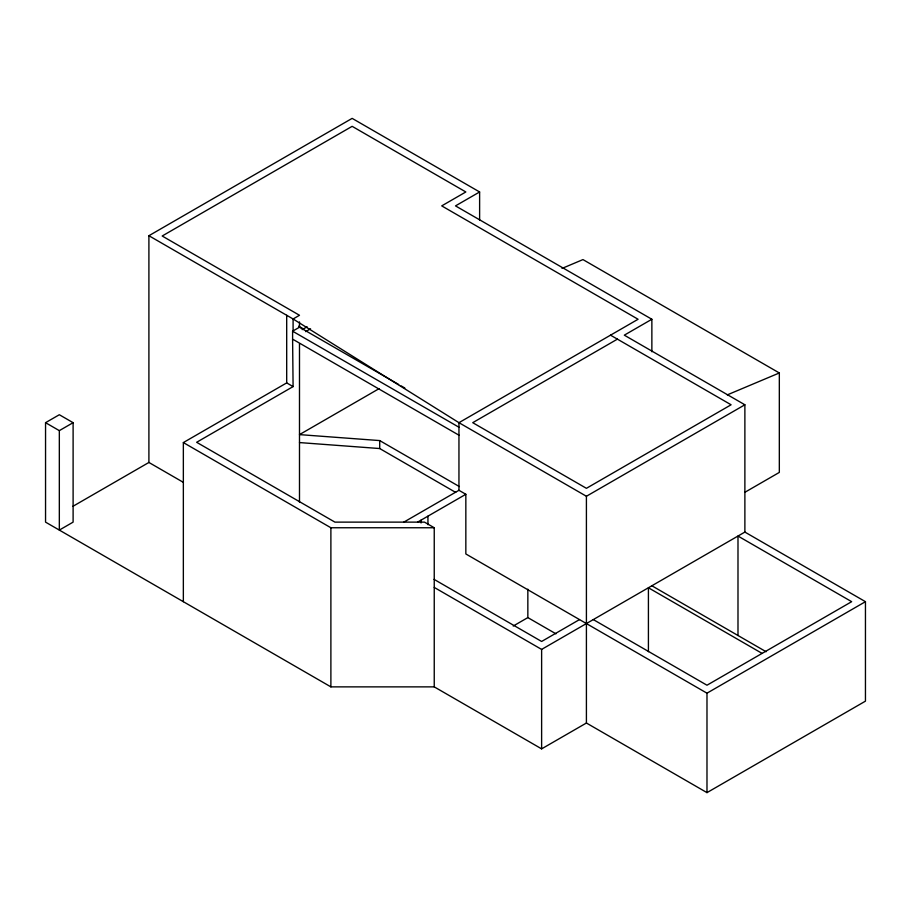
<?xml version="1.0" encoding="UTF-8"?>
<svg xmlns="http://www.w3.org/2000/svg" width="911" height="911" viewBox="0 0 911 911"><rect width="100%" height="100%" fill="white"/><g stroke="black" fill="none" stroke-linecap="round" stroke-linejoin="round"><path stroke-width="1.37" d="M72.823 506.379L148.903 462.458L148.903 235.721L352.147 118.373L479.619 191.97L479.619 220.109M45.55 422.681L59.329 414.733L73.108 422.681L73.108 522.128L59.329 530.088L59.329 430.641L45.55 422.681L45.55 522.128L330.887 686.871L434.24 686.871L541.624 748.865L586.411 723.015L706.982 792.627L865.45 701.14L865.45 601.681L744.879 532.07L541.624 649.418L434.24 587.424M59.329 430.641L73.108 422.681M479.619 191.97L455.5 205.886L651.866 319.26L651.866 351.76M459.212 435.344L292.602 339.143L292.602 331.194L299.491 327.208L398.722 384.51M302.201 329.623L307.121 326.787M292.602 339.143L293.091 386.594L196.639 442.29L334.929 522.128L424.492 522.128L434.24 527.754L434.24 686.871M305.64 331.627L310.549 328.78M183.35 601.693L183.35 442.575L286.692 382.905L293.091 386.594M379.17 388.61L299.491 434.615L379.716 440.582L459.372 486.576M617.407 339.143L472.729 422.681L586.411 488.319L731.1 404.78L610.518 335.168M651.866 319.26L624.308 335.168L744.879 404.78L744.879 532.07M403.824 522.128L458.95 490.3L465.84 494.286L465.84 553.956L706.982 693.18L865.45 601.681M417.602 522.128L465.84 494.286M148.903 235.721L293.091 318.975L458.95 422.681L586.411 496.267L744.879 404.78M513.223 626.039L527.845 617.601L555.961 633.828M744.879 492.293L779.326 472.41L779.326 372.963L582.96 259.589L562.03 268.415M579.521 619.582L541.624 641.469L434.057 579.362M727.297 394.873L779.326 372.963M183.35 442.575L330.887 527.754L434.24 527.754M299.491 442.575L379.716 448.542L455.694 492.407M298.671 326.172L303.591 329.008M401.182 385.922L404.848 388.04M292.602 331.194L459.212 427.384M651.866 585.773L766.105 651.729M762.097 653.403L648.416 587.766L648.416 651.695M593.3 619.582L706.982 685.22L851.671 601.681L737.99 536.055L737.99 635.502M148.903 462.458L183.35 482.352M706.982 693.18L706.982 792.627M586.411 496.267L586.411 723.015M541.624 649.418L541.624 748.865M527.845 589.189L527.845 617.601M458.95 490.3L458.95 422.681L638.087 319.26L441.721 205.886L465.84 191.97L352.147 126.333L162.181 236.006L299.491 315.274L293.091 318.975L293.091 330.909M427.942 516.161L427.942 524.69M421.053 520.135L421.053 522.982M379.716 440.582L379.716 448.542M330.887 527.754L330.887 686.871M299.491 321.913L299.491 327.208M299.491 343.698L299.491 502.246M286.692 315.274L286.692 382.905"/></g></svg>
